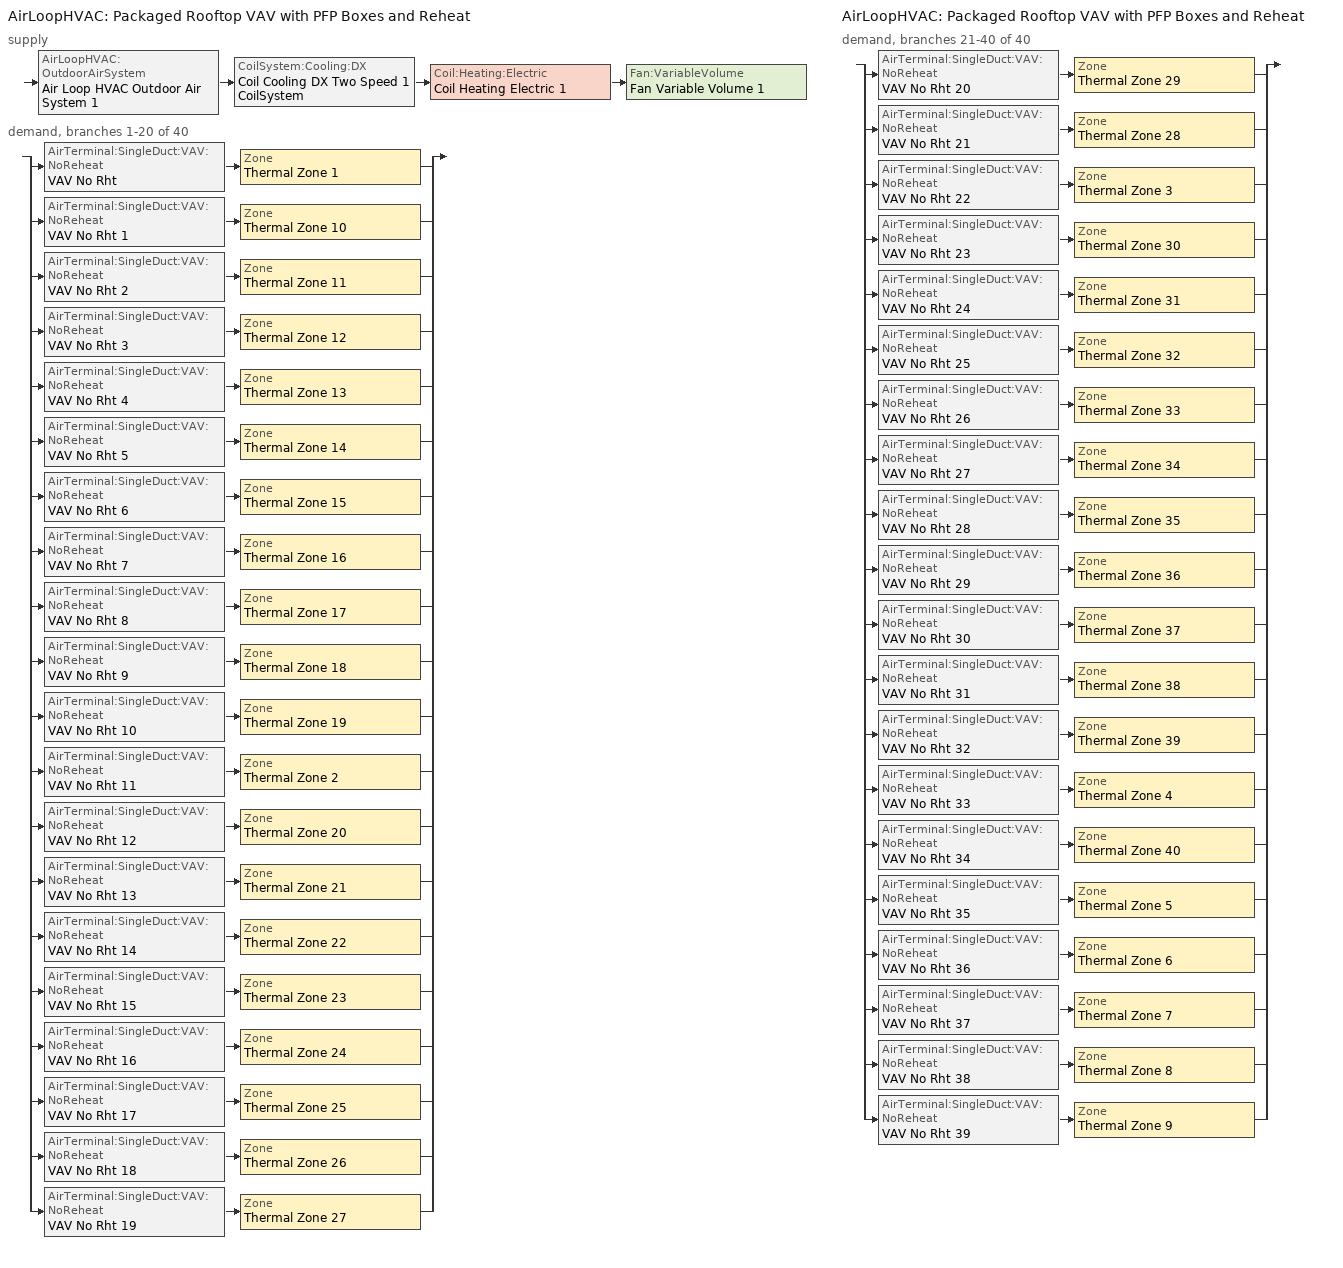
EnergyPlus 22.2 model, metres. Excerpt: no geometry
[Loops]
AirLoopHVAC 'Packaged Rooftop VAV with PFP Boxes and Reheat'
 supply: AirLoopHVAC:OutdoorAirSystem 'Air Loop HVAC Outdoor Air System 1' > CoilSystem:Cooling:DX 'Coil Cooling DX Two Speed 1 CoilSystem' > Coil:Heating:Electric 'Coil Heating Electric 1' > Fan:VariableVolume 'Fan Variable Volume 1'
 demand, branches 1-20 of 40: split
  | AirTerminal:SingleDuct:VAV:NoReheat 'VAV No Rht' > Zone 'Thermal Zone 1'
  | AirTerminal:SingleDuct:VAV:NoReheat 'VAV No Rht 1' > Zone 'Thermal Zone 10'
  | AirTerminal:SingleDuct:VAV:NoReheat 'VAV No Rht 2' > Zone 'Thermal Zone 11'
  | AirTerminal:SingleDuct:VAV:NoReheat 'VAV No Rht 3' > Zone 'Thermal Zone 12'
  | AirTerminal:SingleDuct:VAV:NoReheat 'VAV No Rht 4' > Zone 'Thermal Zone 13'
  | AirTerminal:SingleDuct:VAV:NoReheat 'VAV No Rht 5' > Zone 'Thermal Zone 14'
  | AirTerminal:SingleDuct:VAV:NoReheat 'VAV No Rht 6' > Zone 'Thermal Zone 15'
  | AirTerminal:SingleDuct:VAV:NoReheat 'VAV No Rht 7' > Zone 'Thermal Zone 16'
  | AirTerminal:SingleDuct:VAV:NoReheat 'VAV No Rht 8' > Zone 'Thermal Zone 17'
  | AirTerminal:SingleDuct:VAV:NoReheat 'VAV No Rht 9' > Zone 'Thermal Zone 18'
  | AirTerminal:SingleDuct:VAV:NoReheat 'VAV No Rht 10' > Zone 'Thermal Zone 19'
  | AirTerminal:SingleDuct:VAV:NoReheat 'VAV No Rht 11' > Zone 'Thermal Zone 2'
  | AirTerminal:SingleDuct:VAV:NoReheat 'VAV No Rht 12' > Zone 'Thermal Zone 20'
  | AirTerminal:SingleDuct:VAV:NoReheat 'VAV No Rht 13' > Zone 'Thermal Zone 21'
  | AirTerminal:SingleDuct:VAV:NoReheat 'VAV No Rht 14' > Zone 'Thermal Zone 22'
  | AirTerminal:SingleDuct:VAV:NoReheat 'VAV No Rht 15' > Zone 'Thermal Zone 23'
  | AirTerminal:SingleDuct:VAV:NoReheat 'VAV No Rht 16' > Zone 'Thermal Zone 24'
  | AirTerminal:SingleDuct:VAV:NoReheat 'VAV No Rht 17' > Zone 'Thermal Zone 25'
  | AirTerminal:SingleDuct:VAV:NoReheat 'VAV No Rht 18' > Zone 'Thermal Zone 26'
  | AirTerminal:SingleDuct:VAV:NoReheat 'VAV No Rht 19' > Zone 'Thermal Zone 27'
AirLoopHVAC 'Packaged Rooftop VAV with PFP Boxes and Reheat'
 demand, branches 21-40 of 40: split
  | AirTerminal:SingleDuct:VAV:NoReheat 'VAV No Rht 20' > Zone 'Thermal Zone 29'
  | AirTerminal:SingleDuct:VAV:NoReheat 'VAV No Rht 21' > Zone 'Thermal Zone 28'
  | AirTerminal:SingleDuct:VAV:NoReheat 'VAV No Rht 22' > Zone 'Thermal Zone 3'
  | AirTerminal:SingleDuct:VAV:NoReheat 'VAV No Rht 23' > Zone 'Thermal Zone 30'
  | AirTerminal:SingleDuct:VAV:NoReheat 'VAV No Rht 24' > Zone 'Thermal Zone 31'
  | AirTerminal:SingleDuct:VAV:NoReheat 'VAV No Rht 25' > Zone 'Thermal Zone 32'
  | AirTerminal:SingleDuct:VAV:NoReheat 'VAV No Rht 26' > Zone 'Thermal Zone 33'
  | AirTerminal:SingleDuct:VAV:NoReheat 'VAV No Rht 27' > Zone 'Thermal Zone 34'
  | AirTerminal:SingleDuct:VAV:NoReheat 'VAV No Rht 28' > Zone 'Thermal Zone 35'
  | AirTerminal:SingleDuct:VAV:NoReheat 'VAV No Rht 29' > Zone 'Thermal Zone 36'
  | AirTerminal:SingleDuct:VAV:NoReheat 'VAV No Rht 30' > Zone 'Thermal Zone 37'
  | AirTerminal:SingleDuct:VAV:NoReheat 'VAV No Rht 31' > Zone 'Thermal Zone 38'
  | AirTerminal:SingleDuct:VAV:NoReheat 'VAV No Rht 32' > Zone 'Thermal Zone 39'
  | AirTerminal:SingleDuct:VAV:NoReheat 'VAV No Rht 33' > Zone 'Thermal Zone 4'
  | AirTerminal:SingleDuct:VAV:NoReheat 'VAV No Rht 34' > Zone 'Thermal Zone 40'
  | AirTerminal:SingleDuct:VAV:NoReheat 'VAV No Rht 35' > Zone 'Thermal Zone 5'
  | AirTerminal:SingleDuct:VAV:NoReheat 'VAV No Rht 36' > Zone 'Thermal Zone 6'
  | AirTerminal:SingleDuct:VAV:NoReheat 'VAV No Rht 37' > Zone 'Thermal Zone 7'
  | AirTerminal:SingleDuct:VAV:NoReheat 'VAV No Rht 38' > Zone 'Thermal Zone 8'
  | AirTerminal:SingleDuct:VAV:NoReheat 'VAV No Rht 39' > Zone 'Thermal Zone 9'
[ZoneControl:Thermostat] Temperature Difference Between Cutout And Setpoint {deltaC}=0
Name | Zone or ZoneList | Control Type Schedule | Control 1
Thermal Zone 1 Thermostat | Thermal Zone 1 | Thermal Zone 1 Thermostat Schedule | Thermostat Setpoint Dual Setpoint 1
Thermal Zone 10 Thermostat | Thermal Zone 10 | Thermal Zone 10 Thermostat Schedule | Thermostat Setpoint Dual Setpoint 27
Thermal Zone 11 Thermostat | Thermal Zone 11 | Thermal Zone 11 Thermostat Schedule | Thermostat Setpoint Dual Setpoint 28
Thermal Zone 12 Thermostat | Thermal Zone 12 | Thermal Zone 12 Thermostat Schedule | Thermostat Setpoint Dual Setpoint 18
Thermal Zone 13 Thermostat | Thermal Zone 13 | Thermal Zone 13 Thermostat Schedule | Thermostat Setpoint Dual Setpoint 21
Thermal Zone 14 Thermostat | Thermal Zone 14 | Thermal Zone 14 Thermostat Schedule | Thermostat Setpoint Dual Setpoint 20
Thermal Zone 15 Thermostat | Thermal Zone 15 | Thermal Zone 15 Thermostat Schedule | Thermostat Setpoint Dual Setpoint 24
Thermal Zone 16 Thermostat | Thermal Zone 16 | Thermal Zone 16 Thermostat Schedule | Thermostat Setpoint Dual Setpoint 30
Thermal Zone 17 Thermostat | Thermal Zone 17 | Thermal Zone 17 Thermostat Schedule | Thermostat Setpoint Dual Setpoint 32
Thermal Zone 18 Thermostat | Thermal Zone 18 | Thermal Zone 18 Thermostat Schedule | Thermostat Setpoint Dual Setpoint 15
Thermal Zone 19 Thermostat | Thermal Zone 19 | Thermal Zone 19 Thermostat Schedule | Thermostat Setpoint Dual Setpoint 34
Thermal Zone 2 Thermostat | Thermal Zone 2 | Thermal Zone 2 Thermostat Schedule | Thermostat Setpoint Dual Setpoint 25
Thermal Zone 20 Thermostat | Thermal Zone 20 | Thermal Zone 20 Thermostat Schedule | Thermostat Setpoint Dual Setpoint 33
Thermal Zone 21 Thermostat | Thermal Zone 21 | Thermal Zone 21 Thermostat Schedule | Thermostat Setpoint Dual Setpoint 35
Thermal Zone 22 Thermostat | Thermal Zone 22 | Thermal Zone 22 Thermostat Schedule | Thermostat Setpoint Dual Setpoint 29
Thermal Zone 23 Thermostat | Thermal Zone 23 | Thermal Zone 23 Thermostat Schedule | Thermostat Setpoint Dual Setpoint 37
Thermal Zone 24 Thermostat | Thermal Zone 24 | Thermal Zone 24 Thermostat Schedule | Thermostat Setpoint Dual Setpoint 38
Thermal Zone 25 Thermostat | Thermal Zone 25 | Thermal Zone 25 Thermostat Schedule | Thermostat Setpoint Dual Setpoint 39
Thermal Zone 26 Thermostat | Thermal Zone 26 | Thermal Zone 26 Thermostat Schedule | Thermostat Setpoint Dual Setpoint 40
Thermal Zone 27 Thermostat | Thermal Zone 27 | Thermal Zone 27 Thermostat Schedule | Thermostat Setpoint Dual Setpoint 12
Thermal Zone 28 Thermostat | Thermal Zone 28 | Thermal Zone 28 Thermostat Schedule | Thermostat Setpoint Dual Setpoint 11
Thermal Zone 29 Thermostat | Thermal Zone 29 | Thermal Zone 29 Thermostat Schedule | Thermostat Setpoint Dual Setpoint 14
Thermal Zone 3 Thermostat | Thermal Zone 3 | Thermal Zone 3 Thermostat Schedule | Thermostat Setpoint Dual Setpoint 17
Thermal Zone 30 Thermostat | Thermal Zone 30 | Thermal Zone 30 Thermostat Schedule | Thermostat Setpoint Dual Setpoint 6
Thermal Zone 31 Thermostat | Thermal Zone 31 | Thermal Zone 31 Thermostat Schedule | Thermostat Setpoint Dual Setpoint 8
Thermal Zone 32 Thermostat | Thermal Zone 32 | Thermal Zone 32 Thermostat Schedule | Thermostat Setpoint Dual Setpoint 13
Thermal Zone 33 Thermostat | Thermal Zone 33 | Thermal Zone 33 Thermostat Schedule | Thermostat Setpoint Dual Setpoint 23
Thermal Zone 34 Thermostat | Thermal Zone 34 | Thermal Zone 34 Thermostat Schedule | Thermostat Setpoint Dual Setpoint 16
Thermal Zone 35 Thermostat | Thermal Zone 35 | Thermal Zone 35 Thermostat Schedule | Thermostat Setpoint Dual Setpoint 9
Thermal Zone 36 Thermostat | Thermal Zone 36 | Thermal Zone 36 Thermostat Schedule | Thermostat Setpoint Dual Setpoint 36
Thermal Zone 37 Thermostat | Thermal Zone 37 | Thermal Zone 37 Thermostat Schedule | Thermostat Setpoint Dual Setpoint 2
Thermal Zone 38 Thermostat | Thermal Zone 38 | Thermal Zone 38 Thermostat Schedule | Thermostat Setpoint Dual Setpoint 31
Thermal Zone 39 Thermostat | Thermal Zone 39 | Thermal Zone 39 Thermostat Schedule | Thermostat Setpoint Dual Setpoint 26
Thermal Zone 4 Thermostat | Thermal Zone 4 | Thermal Zone 4 Thermostat Schedule | Thermostat Setpoint Dual Setpoint 4
Thermal Zone 40 Thermostat | Thermal Zone 40 | Thermal Zone 40 Thermostat Schedule | Thermostat Setpoint Dual Setpoint 10
Thermal Zone 5 Thermostat | Thermal Zone 5 | Thermal Zone 5 Thermostat Schedule | Thermostat Setpoint Dual Setpoint 22
Thermal Zone 6 Thermostat | Thermal Zone 6 | Thermal Zone 6 Thermostat Schedule | Thermostat Setpoint Dual Setpoint 7
Thermal Zone 7 Thermostat | Thermal Zone 7 | Thermal Zone 7 Thermostat Schedule | Thermostat Setpoint Dual Setpoint 19
Thermal Zone 8 Thermostat | Thermal Zone 8 | Thermal Zone 8 Thermostat Schedule | Thermostat Setpoint Dual Setpoint 3
Thermal Zone 9 Thermostat | Thermal Zone 9 | Thermal Zone 9 Thermostat Schedule | Thermostat Setpoint Dual Setpoint 5
[ThermostatSetpoint:SingleCooling] Setpoint Temperature Schedule=CLG
Thermostat Setpoint Dual Setpoint 1; Thermostat Setpoint Dual Setpoint 27; Thermostat Setpoint Dual Setpoint 28; Thermostat Setpoint Dual Setpoint 18; Thermostat Setpoint Dual Setpoint 21; Thermostat Setpoint Dual Setpoint 20; Thermostat Setpoint Dual Setpoint 24; Thermostat Setpoint Dual Setpoint 30; Thermostat Setpoint Dual Setpoint 32; Thermostat Setpoint Dual Setpoint 15; Thermostat Setpoint Dual Setpoint 34; Thermostat Setpoint Dual Setpoint 25; Thermostat Setpoint Dual Setpoint 33; Thermostat Setpoint Dual Setpoint 35; Thermostat Setpoint Dual Setpoint 29; Thermostat Setpoint Dual Setpoint 37; Thermostat Setpoint Dual Setpoint 38; Thermostat Setpoint Dual Setpoint 39; Thermostat Setpoint Dual Setpoint 40; Thermostat Setpoint Dual Setpoint 12; Thermostat Setpoint Dual Setpoint 11; Thermostat Setpoint Dual Setpoint 14; Thermostat Setpoint Dual Setpoint 17; Thermostat Setpoint Dual Setpoint 6; Thermostat Setpoint Dual Setpoint 8; Thermostat Setpoint Dual Setpoint 13; Thermostat Setpoint Dual Setpoint 23; Thermostat Setpoint Dual Setpoint 16; Thermostat Setpoint Dual Setpoint 9; Thermostat Setpoint Dual Setpoint 36; Thermostat Setpoint Dual Setpoint 2; Thermostat Setpoint Dual Setpoint 31; Thermostat Setpoint Dual Setpoint 26; Thermostat Setpoint Dual Setpoint 4; Thermostat Setpoint Dual Setpoint 10; Thermostat Setpoint Dual Setpoint 22; Thermostat Setpoint Dual Setpoint 7; Thermostat Setpoint Dual Setpoint 19; Thermostat Setpoint Dual Setpoint 3; Thermostat Setpoint Dual Setpoint 5
[AirTerminal:SingleDuct:VAV:NoReheat] Availability Schedule=Always On Discrete hvac_library; Maximum Air Flow Rate {m3/s}=Autosize; Zone Minimum Air Flow Input Method=Constant; Constant Minimum Air Flow Fraction=0.3; Fixed Minimum Air Flow Rate {m3/s}=Autosize
VAV No Rht; VAV No Rht 1; VAV No Rht 2; VAV No Rht 3; VAV No Rht 4; VAV No Rht 5; VAV No Rht 6; VAV No Rht 7; VAV No Rht 8; VAV No Rht 9; VAV No Rht 10; VAV No Rht 11; VAV No Rht 12; VAV No Rht 13; VAV No Rht 14; VAV No Rht 15; VAV No Rht 16; VAV No Rht 17; VAV No Rht 18; VAV No Rht 19; VAV No Rht 21; VAV No Rht 20; VAV No Rht 22; VAV No Rht 23; VAV No Rht 24; VAV No Rht 25; VAV No Rht 26; VAV No Rht 27; VAV No Rht 28; VAV No Rht 29; VAV No Rht 30; VAV No Rht 31; VAV No Rht 32; VAV No Rht 33; VAV No Rht 34; VAV No Rht 35; VAV No Rht 36; VAV No Rht 37; VAV No Rht 38; VAV No Rht 39
[Zone equipment]
Thermal Zone 1: VAV No Rht
Thermal Zone 10: VAV No Rht 1
Thermal Zone 11: VAV No Rht 2
Thermal Zone 12: VAV No Rht 3
Thermal Zone 13: VAV No Rht 4
Thermal Zone 14: VAV No Rht 5
Thermal Zone 15: VAV No Rht 6
Thermal Zone 16: VAV No Rht 7
Thermal Zone 17: VAV No Rht 8
Thermal Zone 18: VAV No Rht 9
Thermal Zone 19: VAV No Rht 10
Thermal Zone 2: VAV No Rht 11
Thermal Zone 20: VAV No Rht 12
Thermal Zone 21: VAV No Rht 13
Thermal Zone 22: VAV No Rht 14
Thermal Zone 23: VAV No Rht 15
Thermal Zone 24: VAV No Rht 16
Thermal Zone 25: VAV No Rht 17
Thermal Zone 26: VAV No Rht 18
Thermal Zone 27: VAV No Rht 19
Thermal Zone 28: VAV No Rht 21
Thermal Zone 29: VAV No Rht 20
Thermal Zone 3: VAV No Rht 22
Thermal Zone 30: VAV No Rht 23
Thermal Zone 31: VAV No Rht 24
Thermal Zone 32: VAV No Rht 25
Thermal Zone 33: VAV No Rht 26
Thermal Zone 34: VAV No Rht 27
Thermal Zone 35: VAV No Rht 28
Thermal Zone 36: VAV No Rht 29
Thermal Zone 37: VAV No Rht 30
Thermal Zone 38: VAV No Rht 31
Thermal Zone 39: VAV No Rht 32
Thermal Zone 4: VAV No Rht 33
Thermal Zone 40: VAV No Rht 34
Thermal Zone 5: VAV No Rht 35
Thermal Zone 6: VAV No Rht 36
Thermal Zone 7: VAV No Rht 37
Thermal Zone 8: VAV No Rht 38
Thermal Zone 9: VAV No Rht 39
[Sizing:Zone] Zone Cooling Design Supply Air Temperature Input Method=SupplyAirTemperature; Zone Cooling Design Supply Air Temperature {C}=14; Zone Cooling Design Supply Air Temperature Difference {deltaC}=11.11; Zone Heating Design Supply Air Temperature Input Method=SupplyAirTemperature; Zone Heating Design Supply Air Temperature {C}=40; Zone Heating Design Supply Air Temperature Difference {deltaC}=11.11; Zone Cooling Design Supply Air Humidity Ratio {kgWater/kgDryAir}=0.0085; Zone Heating Design Supply Air Humidity Ratio {kgWater/kgDryAir}=0.008; Cooling Design Air Flow Method=DesignDay; Cooling Design Air Flow Rate {m3/s}=0; Cooling Minimum Air Flow per Zone Floor Area {m3/s-m2}=0.000762; Cooling Minimum Air Flow {m3/s}=0; Cooling Minimum Air Flow Fraction=0; Heating Design Air Flow Method=DesignDay; Heating Design Air Flow Rate {m3/s}=0; Heating Maximum Air Flow per Zone Floor Area {m3/s-m2}=0.002032; Heating Maximum Air Flow {m3/s}=0.141576; Heating Maximum Air Flow Fraction=0.3; Account for Dedicated Outdoor Air System=No; Zone Load Sizing Method=Sensible Load Only No Latent Load; Zone Latent Cooling Design Supply Air Humidity Ratio Input Method=HumidityRatioDifference; Zone Cooling Design Supply Air Humidity Ratio Difference {kgWater/kgDryAir}=0.005; Zone Latent Heating Design Supply Air Humidity Ratio Input Method=HumidityRatioDifference; Zone Humidification Design Supply Air Humidity Ratio Difference {kgWater/kgDryAir}=0.005
Name | Design Specification Outdoor Air Object
Thermal Zone 1 | Thermal Zone 1 Zero air DSOA
Thermal Zone 10 | Thermal Zone 10 Zero air DSOA
Thermal Zone 11 | Thermal Zone 11 Zero air DSOA
Thermal Zone 12 | Thermal Zone 12 Zero air DSOA
Thermal Zone 13 | Thermal Zone 13 Zero air DSOA
Thermal Zone 14 | Thermal Zone 14 Zero air DSOA
Thermal Zone 15 | Thermal Zone 15 Zero air DSOA
Thermal Zone 16 | Thermal Zone 16 Zero air DSOA
Thermal Zone 17 | Thermal Zone 17 Zero air DSOA
Thermal Zone 18 | Thermal Zone 18 Zero air DSOA
Thermal Zone 19 | Thermal Zone 19 Zero air DSOA
Thermal Zone 2 | Thermal Zone 2 Zero air DSOA
Thermal Zone 20 | Thermal Zone 20 Zero air DSOA
Thermal Zone 21 | Thermal Zone 21 Zero air DSOA
Thermal Zone 22 | Thermal Zone 22 Zero air DSOA
Thermal Zone 23 | Thermal Zone 23 Zero air DSOA
Thermal Zone 24 | Thermal Zone 24 Zero air DSOA
Thermal Zone 25 | Thermal Zone 25 Zero air DSOA
Thermal Zone 26 | Thermal Zone 26 Zero air DSOA
Thermal Zone 27 | Thermal Zone 27 Zero air DSOA
Thermal Zone 28 | Thermal Zone 28 Zero air DSOA
Thermal Zone 29 | Thermal Zone 29 Zero air DSOA
Thermal Zone 3 | Thermal Zone 3 Zero air DSOA
Thermal Zone 30 | Thermal Zone 30 Zero air DSOA
Thermal Zone 31 | Thermal Zone 31 Zero air DSOA
Thermal Zone 32 | Thermal Zone 32 Zero air DSOA
Thermal Zone 33 | Thermal Zone 33 Zero air DSOA
Thermal Zone 34 | Thermal Zone 34 Zero air DSOA
Thermal Zone 35 | Thermal Zone 35 Zero air DSOA
Thermal Zone 36 | Thermal Zone 36 Zero air DSOA
Thermal Zone 37 | Thermal Zone 37 Zero air DSOA
Thermal Zone 38 | Thermal Zone 38 Zero air DSOA
Thermal Zone 39 | Thermal Zone 39 Zero air DSOA
Thermal Zone 4 | Thermal Zone 4 Zero air DSOA
Thermal Zone 40 | Thermal Zone 40 Zero air DSOA
Thermal Zone 5 | Thermal Zone 5 Zero air DSOA
Thermal Zone 6 | Thermal Zone 6 Zero air DSOA
Thermal Zone 7 | Thermal Zone 7 Zero air DSOA
Thermal Zone 8 | Thermal Zone 8 Zero air DSOA
Thermal Zone 9 | Thermal Zone 9 Zero air DSOA
[Controller:MechanicalVentilation]
Controller Mechanical Ventilation 1: Availability Schedule=Always On Discrete; Demand Controlled Ventilation=No; System Outdoor Air Method=ZoneSum; Zone or ZoneList Name 1=Thermal Zone 1; Zone or ZoneList Name 2=Thermal Zone 10; Zone or ZoneList Name 3=Thermal Zone 11; Zone or ZoneList Name 4=Thermal Zone 12; Zone or ZoneList Name 5=Thermal Zone 13; Zone or ZoneList Name 6=Thermal Zone 14; Zone or ZoneList Name 7=Thermal Zone 15; Zone or ZoneList Name 8=Thermal Zone 16; Zone or ZoneList Name 9=Thermal Zone 17; Zone or ZoneList Name 10=Thermal Zone 18; Zone or ZoneList Name 11=Thermal Zone 19; Zone or ZoneList Name 12=Thermal Zone 2; Zone or ZoneList Name 13=Thermal Zone 20; Zone or ZoneList Name 14=Thermal Zone 21; Zone or ZoneList Name 15=Thermal Zone 22; Zone or ZoneList Name 16=Thermal Zone 23; Zone or ZoneList Name 17=Thermal Zone 24; Zone or ZoneList Name 18=Thermal Zone 25; Zone or ZoneList Name 19=Thermal Zone 26; Zone or ZoneList Name 20=Thermal Zone 27; Zone or ZoneList Name 21=Thermal Zone 28; Zone or ZoneList Name 22=Thermal Zone 29; Zone or ZoneList Name 23=Thermal Zone 3; Zone or ZoneList Name 24=Thermal Zone 30; Zone or ZoneList Name 25=Thermal Zone 31; Zone or ZoneList Name 26=Thermal Zone 32; Zone or ZoneList Name 27=Thermal Zone 33; Zone or ZoneList Name 28=Thermal Zone 34; Zone or ZoneList Name 29=Thermal Zone 35; Zone or ZoneList Name 30=Thermal Zone 36; Zone or ZoneList Name 31=Thermal Zone 37; Zone or ZoneList Name 32=Thermal Zone 38; Zone or ZoneList Name 33=Thermal Zone 39; Zone or ZoneList Name 34=Thermal Zone 4; Zone or ZoneList Name 35=Thermal Zone 40; Zone or ZoneList Name 36=Thermal Zone 5; Zone or ZoneList Name 37=Thermal Zone 6; Zone or ZoneList Name 38=Thermal Zone 7; Zone or ZoneList Name 39=Thermal Zone 8; Zone or ZoneList Name 40=Thermal Zone 9
[DesignSpecification:OutdoorAir] Outdoor Air Method=Sum; Outdoor Air Flow per Person {m3/s-person}=0; Outdoor Air Flow per Zone Floor Area {m3/s-m2}=0; Outdoor Air Flow per Zone {m3/s}=0; Outdoor Air Flow Air Changes per Hour {1/hr}=0
Thermal Zone 1 Zero air DSOA; Thermal Zone 10 Zero air DSOA; Thermal Zone 11 Zero air DSOA; Thermal Zone 12 Zero air DSOA; Thermal Zone 13 Zero air DSOA; Thermal Zone 14 Zero air DSOA; Thermal Zone 15 Zero air DSOA; Thermal Zone 16 Zero air DSOA; Thermal Zone 17 Zero air DSOA; Thermal Zone 18 Zero air DSOA; Thermal Zone 19 Zero air DSOA; Thermal Zone 2 Zero air DSOA; Thermal Zone 20 Zero air DSOA; Thermal Zone 21 Zero air DSOA; Thermal Zone 22 Zero air DSOA; Thermal Zone 23 Zero air DSOA; Thermal Zone 24 Zero air DSOA; Thermal Zone 25 Zero air DSOA; Thermal Zone 26 Zero air DSOA; Thermal Zone 27 Zero air DSOA; Thermal Zone 28 Zero air DSOA; Thermal Zone 29 Zero air DSOA; Thermal Zone 3 Zero air DSOA; Thermal Zone 30 Zero air DSOA; Thermal Zone 31 Zero air DSOA; Thermal Zone 32 Zero air DSOA; Thermal Zone 33 Zero air DSOA; Thermal Zone 34 Zero air DSOA; Thermal Zone 35 Zero air DSOA; Thermal Zone 36 Zero air DSOA; Thermal Zone 37 Zero air DSOA; Thermal Zone 38 Zero air DSOA; Thermal Zone 39 Zero air DSOA; Thermal Zone 4 Zero air DSOA; Thermal Zone 40 Zero air DSOA; Thermal Zone 5 Zero air DSOA; Thermal Zone 6 Zero air DSOA; Thermal Zone 7 Zero air DSOA; Thermal Zone 8 Zero air DSOA; Thermal Zone 9 Zero air DSOA
[AirLoopHVAC]
Packaged Rooftop VAV with PFP Boxes and Reheat: Design Supply Air Flow Rate {m3/s}=AutoSize; Design Return Air Flow Fraction of Supply Air Flow=1
[Sizing:System]
Packaged Rooftop VAV with PFP Boxes and Reheat: Type of Load to Size On=Sensible; Design Outdoor Air Flow Rate {m3/s}=Autosize; Central Heating Maximum System Air Flow Ratio=0.3; Preheat Design Temperature {C}=7; Preheat Design Humidity Ratio {kgWater/kgDryAir}=0.008; Precool Design Temperature {C}=12.8; Precool Design Humidity Ratio {kgWater/kgDryAir}=0.008; Central Cooling Design Supply Air Temperature {C}=12.8; Central Heating Design Supply Air Temperature {C}=16.7; Type of Zone Sum to Use=NonCoincident; 100% Outdoor Air in Cooling=Yes; 100% Outdoor Air in Heating=Yes; Central Cooling Design Supply Air Humidity Ratio {kgWater/kgDryAir}=0.0085; Central Heating Design Supply Air Humidity Ratio {kgWater/kgDryAir}=0.008; Cooling Supply Air Flow Rate Method=DesignDay; Cooling Supply Air Flow Rate {m3/s}=0; Cooling Supply Air Flow Rate Per Floor Area {m3/s-m2}=0.00996765; Cooling Fraction of Autosized Cooling Supply Air Flow Rate=1; Cooling Supply Air Flow Rate Per Unit Cooling Capacity {m3/s-W}=3.94755e-05; Heating Supply Air Flow Rate Method=DesignDay; Heating Supply Air Flow Rate {m3/s}=0; Heating Supply Air Flow Rate Per Floor Area {m3/s-m2}=0.00996765; Heating Fraction of Autosized Heating Supply Air Flow Rate=1; Heating Fraction of Autosized Cooling Supply Air Flow Rate=1; Heating Supply Air Flow Rate Per Unit Heating Capacity {m3/s-W}=3.15882e-05; System Outdoor Air Method=ZoneSum; Zone Maximum Outdoor Air Fraction=1; Cooling Design Capacity Method=CoolingDesignCapacity; Cooling Design Capacity {W}=Autosize; Cooling Design Capacity Per Floor Area {W/m2}=234.7; Fraction of Autosized Cooling Design Capacity=1; Heating Design Capacity Method=HeatingDesignCapacity; Heating Design Capacity {W}=Autosize; Heating Design Capacity Per Floor Area {W/m2}=157; Fraction of Autosized Heating Design Capacity=1; Central Cooling Capacity Control Method=OnOff; Occupant Diversity=Autosize
[Controller:OutdoorAir]
Controller Outdoor Air 1: Minimum Outdoor Air Flow Rate {m3/s}=0; Maximum Outdoor Air Flow Rate {m3/s}=Autosize; Economizer Control Type=NoEconomizer; Economizer Control Action Type=ModulateFlow; Economizer Maximum Limit Dry-Bulb Temperature {C}=28; Economizer Maximum Limit Enthalpy {J/kg}=64000; Economizer Minimum Limit Dry-Bulb Temperature {C}=-100; Lockout Type=NoLockout; Minimum Limit Type=FixedMinimum; Mechanical Ventilation Controller=Controller Mechanical Ventilation 1; High Humidity Control=No; Control High Indoor Humidity Based on Outdoor Humidity Ratio=Yes; Heat Recovery Bypass Control Type=BypassWhenWithinEconomizerLimits
[SetpointManager:MixedAir] Control Variable=Temperature
Node 48 OS Default SPM; Node 49 OS Default SPM; Node 50 OS Default SPM
[CoilSystem:Cooling:DX]
Coil Cooling DX Two Speed 1 CoilSystem: Availability Schedule=Always On Discrete; Cooling Coil=Coil Cooling DX Two Speed 1
[Coil:Cooling:DX:TwoSpeed]
Coil Cooling DX Two Speed 1: Availability Schedule=Always On Discrete; High Speed Gross Rated Total Cooling Capacity {W}=Autosize; High Speed Rated Sensible Heat Ratio=Autosize; High Speed Gross Rated Cooling COP {W/W}=3; High Speed Rated Air Flow Rate {m3/s}=Autosize; Unit Internal Static Air Pressure {Pa}=773.3; Total Cooling Capacity Function of Temperature Curve=Curve Biquadratic 1; Total Cooling Capacity Function of Flow Fraction Curve=Curve Quadratic 1; Energy Input Ratio Function of Temperature Curve=Curve Biquadratic 2; Energy Input Ratio Function of Flow Fraction Curve=Curve Quadratic 2; Part Load Fraction Correlation Curve=Curve Quadratic 3; Low Speed Gross Rated Total Cooling Capacity {W}=Autosize; Low Speed Gross Rated Sensible Heat Ratio=0.69; Low Speed Gross Rated Cooling COP {W/W}=3; Low Speed Rated Air Flow Rate {m3/s}=Autosize; Low Speed Total Cooling Capacity Function of Temperature Curve=Curve Biquadratic 3; Low Speed Energy Input Ratio Function of Temperature Curve=Curve Biquadratic 4; Condenser Type=AirCooled; Minimum Outdoor Dry-Bulb Temperature for Compressor Operation {C}=-25; High Speed Evaporative Condenser Effectiveness=0.9; High Speed Evaporative Condenser Air Flow Rate {m3/s}=Autosize; High Speed Evaporative Condenser Pump Rated Power Consumption {W}=Autosize; Low Speed Evaporative Condenser Effectiveness=0.9; Low Speed Evaporative Condenser Air Flow Rate {m3/s}=Autosize; Low Speed Evaporative Condenser Pump Rated Power Consumption {W}=Autosize; Basin Heater Capacity {W/K}=0; Basin Heater Setpoint Temperature {C}=2
[Coil:Heating:Electric]
Coil Heating Electric 1: Availability Schedule=Always On Discrete; Efficiency=1; Nominal Capacity {W}=Autosize
[Fan:VariableVolume]
Fan Variable Volume 1: Availability Schedule=Always On Discrete; Fan Total Efficiency=0.6045; Pressure Rise {Pa}=500; Maximum Flow Rate {m3/s}=AutoSize; Fan Power Minimum Flow Rate Input Method=FixedFlowRate; Fan Power Minimum Flow Fraction=0; Fan Power Minimum Air Flow Rate {m3/s}=0; Motor Efficiency=0.93; Motor In Airstream Fraction=1; Fan Power Coefficient 1=0.0407599; Fan Power Coefficient 2=0.088045; Fan Power Coefficient 3=-0.0729261; Fan Power Coefficient 4=0.94374; Fan Power Coefficient 5=0
[SetpointManager:Scheduled]
Setpoint Manager Scheduled 1: Control Variable=Temperature; Schedule=Deck_Temperature
[Schedule:Compact]
Thermal Zone 1 Thermostat Schedule; Thermal Zone 10 Thermostat Schedule; Thermal Zone 11 Thermostat Schedule; Thermal Zone 12 Thermostat Schedule; Thermal Zone 13 Thermostat Schedule; Thermal Zone 14 Thermostat Schedule; Thermal Zone 15 Thermostat Schedule; Thermal Zone 16 Thermostat Schedule; Thermal Zone 17 Thermostat Schedule; Thermal Zone 18 Thermostat Schedule; Thermal Zone 19 Thermostat Schedule; Thermal Zone 2 Thermostat Schedule; Thermal Zone 20 Thermostat Schedule; Thermal Zone 21 Thermostat Schedule; Thermal Zone 22 Thermostat Schedule; Thermal Zone 23 Thermostat Schedule; Thermal Zone 24 Thermostat Schedule; Thermal Zone 25 Thermostat Schedule; Thermal Zone 26 Thermostat Schedule; Thermal Zone 27 Thermostat Schedule; Thermal Zone 28 Thermostat Schedule; Thermal Zone 29 Thermostat Schedule; Thermal Zone 3 Thermostat Schedule; Thermal Zone 30 Thermostat Schedule; Thermal Zone 31 Thermostat Schedule; Thermal Zone 32 Thermostat Schedule; Thermal Zone 33 Thermostat Schedule; Thermal Zone 34 Thermostat Schedule; Thermal Zone 35 Thermostat Schedule; Thermal Zone 36 Thermostat Schedule; Thermal Zone 37 Thermostat Schedule; Thermal Zone 38 Thermostat Schedule; Thermal Zone 39 Thermostat Schedule; Thermal Zone 4 Thermostat Schedule; Thermal Zone 40 Thermostat Schedule; Thermal Zone 5 Thermostat Schedule; Thermal Zone 6 Thermostat Schedule; Thermal Zone 7 Thermostat Schedule; Thermal Zone 8 Thermostat Schedule; Thermal Zone 9 Thermostat Schedule: Through: 12/31, For: AllDays, Until: 24:00, 2
[Schedule:Day:Interval]
Schedule Day 1: No, 24:00, 20
Deck_Temperature_Default; Deck_Temperature_Summer_Design_Day; Deck_Temperature_Winter_Design_Day: No, 24:00, 12.8
[Schedule:Week:Daily]
CLG Week Rule - Jan1-Dec31: Schedule Day 1, Schedule Day 1, Schedule Day 1, Schedule Day 1, Schedule Day 1, Schedule Day 1, Schedule Day 1, Schedule Day 1, Schedule Day 1, Schedule Day 1, Schedule Day 1, Schedule Day 1
Deck_Temperature Week Rule - Jan1-Dec31: Deck_Temperature_Default, Deck_Temperature_Default, Deck_Temperature_Default, Deck_Temperature_Default, Deck_Temperature_Default, Deck_Temperature_Default, Deck_Temperature_Default, Deck_Temperature_Default, Deck_Temperature_Summer_Design_Day, Deck_Temperature_Winter_Design_Day, Deck_Temperature_Default, Deck_Temperature_Default
[Schedule:Year]
CLG: CLG Week Rule - Jan1-Dec31, 1, 1, 12, 31
Deck_Temperature: Deck_Temperature Week Rule - Jan1-Dec31, 1, 1, 12, 31
[Schedule:Constant] Hourly Value=1
Always On Discrete hvac_library; Always On Discrete
[Curve:Biquadratic] Minimum Value of x {BasedOnField A2}=17; Maximum Value of x {BasedOnField A2}=22; Minimum Value of y {BasedOnField A3}=13; Maximum Value of y {BasedOnField A3}=46
Name | Coefficient1 Constant | Coefficient2 x | Coefficient3 x**2 | Coefficient4 y | Coefficient5 y**2 | Coefficient6 x*y
Curve Biquadratic 1; Curve Biquadratic 3 | 0.42415 | 0.04426 | -0.00042 | 0.00333 | -8e-05 | -0.00021
Curve Biquadratic 2; Curve Biquadratic 4 | 1.23649 | -0.02431 | 0.00057 | -0.01434 | 0.00063 | -0.00038
[Curve:Quadratic]
Name | Coefficient1 Constant | Coefficient2 x | Coefficient3 x**2 | Minimum Value of x {BasedOnField A2} | Maximum Value of x {BasedOnField A2}
Curve Quadratic 1 | 0.77136 | 0.34053 | -0.11088 | 0.75918 | 1.13877
Curve Quadratic 2 | 1.2055 | -0.32953 | 0.12308 | 0.75918 | 1.13877
Curve Quadratic 3 | 0.771 | 0.229 | 0 | 0 | 1
